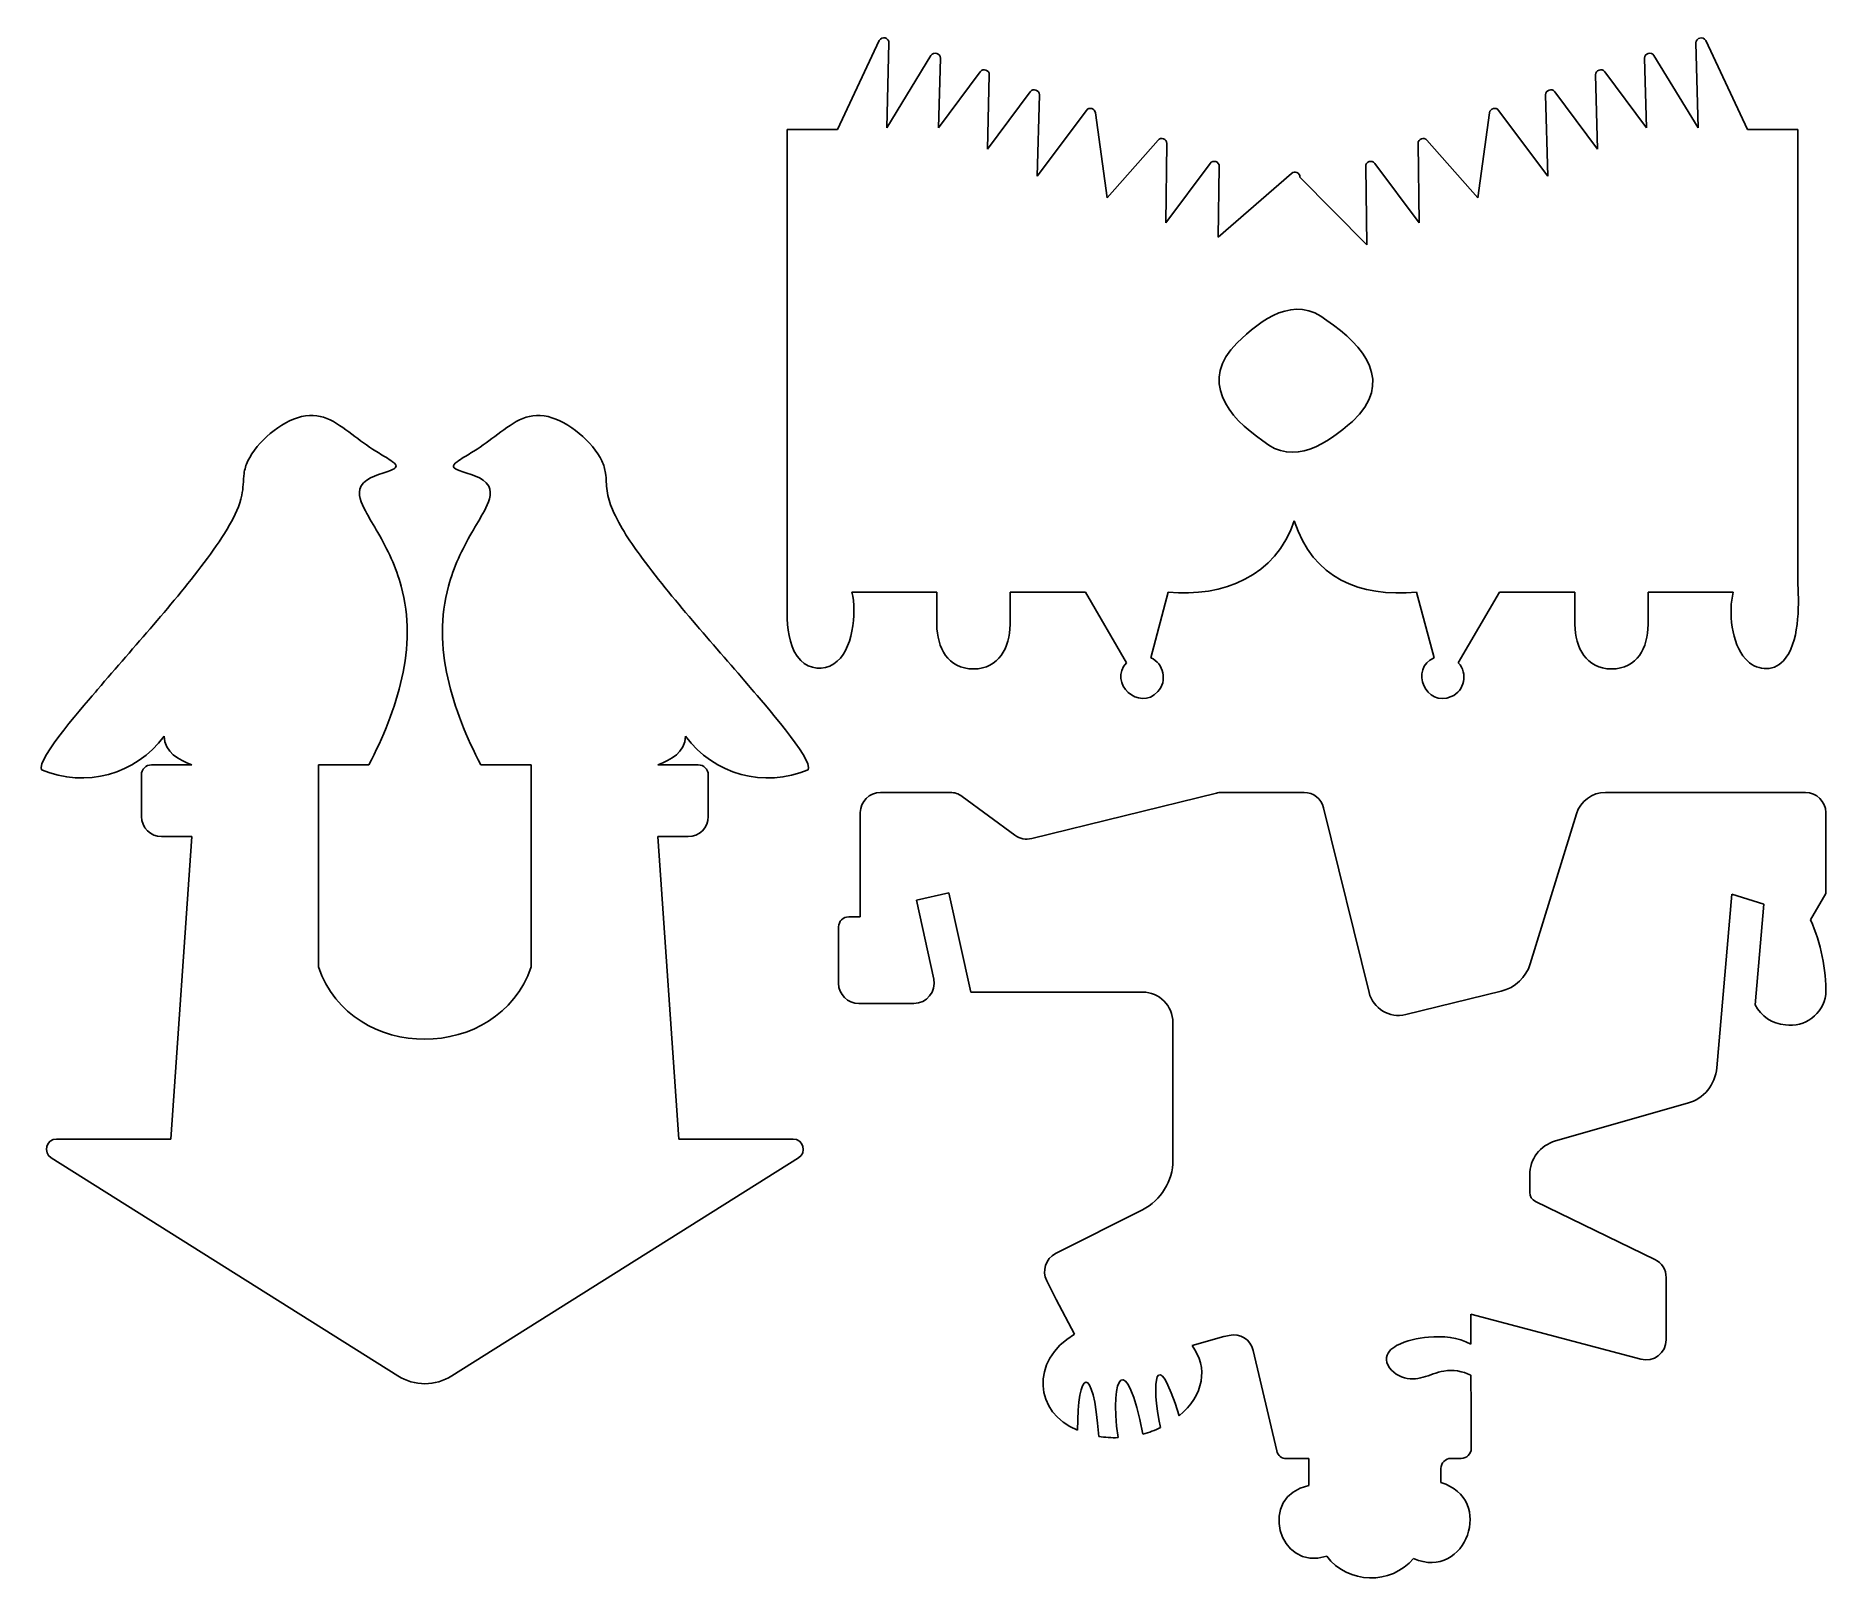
# Model space of a CAD drawing. Header units: millimetres. Extents: x 136 to 314, y 73 to 226.
import ezdxf

# ---------------------------------------------------------------- set-up
doc = ezdxf.new("R2010")
doc.units = ezdxf.units.MM
doc.header["$MEASUREMENT"] = 0
doc.layers.get('0').update_dxf_attribs({"lineweight": 0})

msp = doc.modelspace()

# ---------------------------------------------------------------- linework, layer by layer
at = {"color": 18, "lineweight": 25, "true_color": 0x000000}
for p, q in [((219.91, 225.83), (215.78, 217.04)), ((220.65, 217.22), (220.86, 225.6)), ((300.69, 225.6), (300.91, 217.22)), ((305.78, 217.04), (301.65, 225.83)), ((225.02, 224.36), (220.65, 217.22)), ((225.77, 217.22), (225.95, 224.09)), ((295.61, 224.09), (295.78, 217.22)), ((300.91, 217.22), (296.53, 224.36)), ((229.89, 222.75), (225.77, 217.22)), ((230.6, 215.1), (230.79, 222.44)), ((290.76, 222.44), (290.95, 215.1)), ((295.78, 217.22), (291.66, 222.75)), ((234.84, 220.78), (230.6, 215.1)), ((235.53, 212.41), (235.74, 220.46)), ((285.82, 220.46), (286.03, 212.41)), ((290.95, 215.1), (286.72, 220.78)), ((240.39, 218.93), (235.53, 212.41)), ((242.45, 210.29), (241.28, 218.7)), ((280.27, 218.7), (279.11, 210.29)), ((286.03, 212.41), (281.17, 218.93)), ((215.78, 217.04), (210.78, 217.04)), ((210.78, 217.04), (210.78, 168.62)), ((310.78, 217.04), (305.78, 217.04)), ((310.78, 172.04), (310.78, 217.04)), ((247.48, 215.99), (242.45, 210.29)), ((248.25, 207.81), (248.35, 215.65)), ((273.2, 215.65), (273.31, 207.81)), ((279.11, 210.29), (274.08, 215.99)), ((252.63, 213.69), (248.25, 207.81)), ((253.44, 206.38), (253.53, 213.39)), ((260.68, 212.7), (253.44, 206.38)), ((268.02, 213.39), (268.12, 205.64)), ((273.31, 207.81), (268.92, 213.69)), ((268.12, 205.64), (261.51, 212.33)), ((217.19, 171.26), (225.59, 171.26)), ((225.59, 171.26), (225.59, 168.06)), ((232.84, 168.06), (232.84, 171.26)), ((232.84, 171.26), (240.3, 171.26)), ((240.3, 171.26), (244.37, 164.28)), ((246.75, 164.78), (248.49, 171.26)), ((273.06, 171.26), (274.8, 164.78)), ((277.18, 164.28), (281.26, 171.26)), ((281.26, 171.26), (288.72, 171.26)), ((288.72, 171.26), (288.72, 168.06)), ((295.96, 168.06), (295.96, 171.26)), ((295.96, 171.26), (304.37, 171.26)), ((151.92, 154.19), (147.92, 154.19)), ((164.42, 134.19), (164.42, 154.19)), ((164.42, 154.19), (169.42, 154.19)), ((180.48, 154.19), (185.48, 154.19)), ((185.48, 154.19), (185.48, 134.19)), ((201.99, 154.19), (197.99, 154.19)), ((146.92, 153.19), (146.92, 149.09)), ((202.99, 149.09), (202.99, 153.19)), ((226.92, 151.46), (220.03, 151.46)), ((233.32, 147.23), (228.1, 151.07)), ((253.26, 151.4), (234.98, 146.9)), ((261.92, 151.46), (253.73, 151.46)), ((311.53, 151.46), (291.74, 151.46)), ((218.03, 149.46), (218.03, 139.15)), ((268.35, 131.68), (263.86, 149.93)), ((288.87, 149.34), (284.3, 134.51)), ((313.53, 141.46), (313.53, 149.46)), ((148.92, 147.09), (151.92, 147.09)), ((151.92, 147.09), (149.84, 117.16)), ((200.07, 117.16), (197.99, 147.09)), ((197.99, 147.09), (200.99, 147.09)), ((223.58, 140.81), (226.8, 141.52)), ((225.29, 133), (223.58, 140.81)), ((226.8, 141.52), (228.95, 131.7)), ((302.75, 124.21), (304.23, 141.39)), ((304.23, 141.39), (307.39, 140.42)), ((307.39, 140.42), (306.53, 130.46)), ((312.02, 138.86), (313.53, 141.46)), ((215.88, 138.15), (215.88, 132.58)), ((218.03, 139.15), (216.88, 139.15)), ((228.95, 131.7), (245.95, 131.7)), ((281.43, 131.8), (271.98, 129.48)), ((217.88, 130.58), (223.33, 130.58)), ((248.95, 128.7), (248.95, 115.08)), ((286.78, 116.98), (299.86, 120.71)), ((149.84, 117.16), (138.52, 117.16)), ((211.39, 117.16), (200.07, 117.16)), ((137.99, 115.31), (172.29, 93.74)), ((177.62, 93.74), (211.92, 115.31)), ((284.24, 111.88), (284.24, 113.61)), ((245.93, 110.18), (237.35, 105.83)), ((296.61, 105.26), (284.8, 110.98)), ((236.47, 103.15), (237.41, 101.28)), ((297.74, 97.32), (297.74, 103.46)), ((237.41, 101.28), (239.22, 97.86)), ((278.41, 96.89), (278.41, 99.86)), ((278.41, 99.86), (295.23, 95.39)), ((250.85, 96.73), (254, 97.64)), ((254.01, 97.64), (254.5, 97.75)), ((256.9, 96.26), (259.22, 86.32)), ((278.46, 90.57), (278.41, 93.82)), ((278.46, 86.57), (278.46, 90.57)), ((260.19, 85.55), (262.4, 85.55)), ((262.4, 85.55), (262.4, 82.88)), ((276.46, 85.57), (277.46, 85.57)), ((275.46, 83.18), (275.46, 84.57))]:
    msp.add_line(p, q, dxfattribs=at)
for points in [[(220.86, 225.6), (220.89, 226.13), (220.12, 226.31), (219.91, 225.83)], [(301.65, 225.83), (301.44, 226.31), (300.67, 226.12), (300.69, 225.6)], [(225.95, 224.09), (225.98, 224.59), (225.27, 224.79), (225.02, 224.36)], [(291.66, 222.75), (291.39, 223.14), (290.74, 222.91), (290.76, 222.44)], [(296.53, 224.36), (296.29, 224.8), (295.58, 224.58), (295.61, 224.09)], [(230.79, 222.44), (230.82, 222.92), (230.16, 223.14), (229.89, 222.75)], [(235.74, 220.46), (235.76, 220.94), (235.11, 221.16), (234.84, 220.78)], [(286.72, 220.78), (286.45, 221.17), (285.79, 220.94), (285.82, 220.46)], [(241.28, 218.7), (241.24, 219.13), (240.64, 219.28), (240.39, 218.93)], [(281.17, 218.93), (280.92, 219.28), (280.32, 219.13), (280.27, 218.7)], [(248.35, 215.65), (248.37, 216.11), (247.76, 216.34), (247.48, 215.99)], [(274.08, 215.99), (273.79, 216.34), (273.19, 216.1), (273.2, 215.65)], [(253.53, 213.39), (253.56, 213.86), (252.9, 214.08), (252.63, 213.69)], [(261.51, 212.33), (261.52, 212.75), (260.99, 212.98), (260.68, 212.7)], [(268.92, 213.69), (268.65, 214.08), (268, 213.86), (268.02, 213.39)], [(248.49, 171.26), (253.88, 170.75), (259.19, 172.86), (260.94, 178.33)], [(260.94, 178.33), (262.83, 172.62), (267.38, 170.77), (273.06, 171.26)], [(137.05, 153.69), (141.37, 151.86), (146.37, 153.23), (149.16, 157.01)], [(149.16, 157.01), (149.25, 155.46), (150.59, 154.64), (151.92, 154.19)], [(197.99, 154.19), (199.32, 154.64), (200.66, 155.46), (200.75, 157.01)], [(200.75, 157.01), (203.53, 153.23), (208.54, 151.86), (212.86, 153.69)], [(147.92, 154.19), (147.37, 154.19), (146.92, 153.74), (146.92, 153.19)], [(202.99, 153.19), (202.99, 153.74), (202.54, 154.19), (201.99, 154.19)], [(220.03, 151.46), (218.92, 151.46), (218.03, 150.56), (218.03, 149.46)], [(228.1, 151.07), (227.76, 151.32), (227.34, 151.46), (226.92, 151.46)], [(253.73, 151.46), (253.57, 151.46), (253.41, 151.44), (253.26, 151.4)], [(263.86, 149.93), (263.64, 150.83), (262.84, 151.46), (261.92, 151.46)], [(291.74, 151.46), (290.42, 151.46), (289.26, 150.6), (288.87, 149.34)], [(313.53, 149.46), (313.53, 150.56), (312.63, 151.46), (311.53, 151.46)], [(146.92, 149.09), (146.92, 147.98), (147.82, 147.09), (148.92, 147.09)], [(200.99, 147.09), (202.09, 147.09), (202.99, 147.98), (202.99, 149.09)], [(233.32, 147.23), (233.79, 146.88), (234.4, 146.76), (234.98, 146.9)], [(216.88, 139.15), (216.33, 139.15), (215.88, 138.7), (215.88, 138.15)], [(313.53, 131.46), (313.57, 134), (313.06, 136.53), (312.02, 138.86)], [(164.42, 134.19), (167.72, 124.63), (182.19, 124.69), (185.48, 134.19)], [(223.33, 130.58), (224.59, 130.56), (225.57, 131.78), (225.29, 133)], [(281.43, 131.8), (282.8, 132.14), (283.89, 133.16), (284.3, 134.51)], [(215.88, 132.58), (215.88, 131.47), (216.77, 130.58), (217.88, 130.58)], [(248.95, 128.7), (248.95, 130.36), (247.61, 131.7), (245.95, 131.7)], [(268.35, 131.68), (268.75, 130.07), (270.37, 129.08), (271.98, 129.48)], [(309.53, 128.46), (311.46, 128.18), (313.25, 129.52), (313.53, 131.46)], [(306.53, 130.46), (307.11, 129.31), (308.25, 128.56), (309.53, 128.46)], [(299.86, 120.71), (301.46, 121.16), (302.61, 122.56), (302.75, 124.21)], [(138.52, 117.16), (137.54, 117.19), (137.15, 115.81), (137.99, 115.31)], [(211.92, 115.31), (212.76, 115.81), (212.36, 117.19), (211.39, 117.16)], [(286.78, 116.98), (285.28, 116.55), (284.24, 115.18), (284.24, 113.61)], [(245.93, 110.18), (247.78, 111.11), (248.95, 113.01), (248.95, 115.08)], [(284.24, 111.88), (284.24, 111.5), (284.46, 111.15), (284.8, 110.98)], [(237.35, 105.83), (236.36, 105.34), (235.97, 104.13), (236.47, 103.15)], [(297.74, 103.46), (297.74, 104.23), (297.3, 104.93), (296.61, 105.26)], [(239.22, 97.86), (234.77, 95.22), (235.27, 90.07), (239.52, 88.36)], [(254.01, 97.64), (254.01, 97.64), (254, 97.64), (254, 97.64)], [(256.9, 96.26), (256.65, 97.34), (255.58, 98), (254.5, 97.75)], [(245.99, 87.98), (244.36, 96.33), (242.64, 93.96), (243.52, 87.63)], [(249.58, 89.79), (247.26, 97.24), (246.72, 93), (247.73, 88.62)], [(249.58, 89.79), (251.98, 91.78), (252.49, 94.59), (250.85, 96.73)], [(295.23, 95.39), (296.47, 95.03), (297.76, 96.03), (297.74, 97.32)], [(241.62, 87.75), (241.07, 95.33), (239.47, 94.25), (239.52, 88.36)], [(172.29, 93.74), (173.92, 92.71), (175.99, 92.71), (177.62, 93.74)], [(245.99, 87.98), (246.59, 88.14), (247.18, 88.36), (247.73, 88.62)], [(241.62, 87.75), (242.24, 87.65), (242.87, 87.61), (243.52, 87.63)], [(259.22, 86.32), (259.32, 85.87), (259.73, 85.55), (260.19, 85.55)], [(276.46, 85.57), (275.91, 85.57), (275.46, 85.12), (275.46, 84.57)], [(277.46, 85.57), (278.01, 85.57), (278.46, 86.02), (278.46, 86.57)], [(262.4, 82.88), (257.36, 81.96), (259.3, 74.31), (264.17, 75.9)], [(272.76, 75.66), (277.94, 73.43), (280.88, 81.6), (275.46, 83.18)], [(264.17, 75.9), (266.26, 73.14), (270.51, 73.03), (272.76, 75.66)]]:
    msp.add_open_spline(points, degree=3, dxfattribs=at)
for points, knots in [([(264.16, 198.15), (261.03, 200.75), (257.64, 198.27), (255.31, 195.92), (251.56, 192.28), (254.34, 188.59), (257.86, 186.25), (260.87, 183.65), (264.28, 186.03), (266.7, 188.16), (270.86, 191.97), (267.9, 195.66), (264.16, 198.15)], [0, 0, 0, 0, 1, 1, 1, 2, 2, 2, 3, 3, 3, 4, 4, 4, 4]), ([(169.42, 154.19), (172.2, 159.56), (174.28, 165.85), (172.61, 171.87), (172.11, 173.74), (171.27, 175.49), (170.31, 177.16), (169.9, 177.88), (169.46, 178.59), (169.07, 179.33), (168.71, 180.06), (168.22, 180.98), (168.64, 181.78), (169.2, 182.7), (170.63, 182.94), (171.57, 183.31), (172.13, 183.52), (172.36, 183.74), (171.75, 184.18), (171.32, 184.49), (170.85, 184.75), (170.4, 185.04), (169.58, 185.55), (168.79, 186.1), (168.02, 186.67), (166.44, 187.85), (164.88, 189.19), (162.76, 188.64), (160.7, 188.13), (158.35, 186.16), (157.44, 184.25), (157.26, 183.85), (157.13, 183.43), (157.07, 183), (156.98, 182.29), (157, 181.57), (156.85, 180.87), (156.63, 179.82), (156.16, 178.85), (155.64, 177.93), (154.99, 176.78), (154.23, 175.7), (153.45, 174.63), (150.07, 170.11), (146.25, 165.94), (142.59, 161.65), (141.63, 160.48), (136.47, 154.73), (137.05, 153.69)], [0, 0, 0, 0, 1, 1, 1, 2, 2, 2, 3, 3, 3, 4, 4, 4, 5, 5, 5, 6, 6, 6, 7, 7, 7, 8, 8, 8, 9, 9, 9, 10, 10, 10, 11, 11, 11, 12, 12, 12, 13, 13, 13, 14, 14, 14, 15, 15, 15, 16, 16, 16, 16]), ([(212.86, 153.69), (213.44, 154.72), (208.21, 160.55), (207.31, 161.65), (203.65, 165.94), (199.84, 170.11), (196.46, 174.63), (195.35, 176.15), (194.25, 177.71), (193.51, 179.45), (193.26, 180.04), (193.07, 180.67), (192.98, 181.31), (192.9, 181.88), (192.91, 182.47), (192.83, 183.04), (192.77, 183.46), (192.64, 183.87), (192.47, 184.25), (191.55, 186.16), (189.2, 188.13), (187.14, 188.64), (185.03, 189.19), (183.47, 187.85), (181.88, 186.67), (181.11, 186.1), (180.32, 185.55), (179.51, 185.04), (179.06, 184.75), (178.59, 184.49), (178.15, 184.18), (177.58, 183.76), (177.73, 183.54), (178.34, 183.31), (179.28, 182.94), (180.73, 182.7), (181.27, 181.76), (181.68, 180.97), (181.2, 180.05), (180.84, 179.33), (180.45, 178.59), (180.01, 177.88), (179.6, 177.16), (178.63, 175.49), (177.8, 173.74), (177.3, 171.87), (175.62, 165.85), (177.71, 159.56), (180.48, 154.19)], [0, 0, 0, 0, 1, 1, 1, 2, 2, 2, 3, 3, 3, 4, 4, 4, 5, 5, 5, 6, 6, 6, 7, 7, 7, 8, 8, 8, 9, 9, 9, 10, 10, 10, 11, 11, 11, 12, 12, 12, 13, 13, 13, 14, 14, 14, 15, 15, 15, 16, 16, 16, 16]), ([(304.37, 171.26), (303.87, 169.34), (304.22, 166.18), (305.58, 164.67), (306.58, 163.53), (308.27, 163.32), (309.34, 164.48), (310.93, 166.22), (310.87, 169.79), (310.78, 172.04)], [0, 0, 0, 0, 1, 1, 1, 2, 2, 2, 3, 3, 3, 3]), ([(210.78, 168.62), (210.89, 167.19), (211.09, 165.59), (212.14, 164.51), (212.99, 163.64), (214.41, 163.5), (215.42, 164.18), (217.3, 165.38), (217.71, 169.26), (217.19, 171.26)], [0, 0, 0, 0, 1, 1, 1, 2, 2, 2, 3, 3, 3, 3]), ([(225.59, 168.06), (225.62, 165.76), (226.68, 163.71), (229.22, 163.67), (231.76, 163.71), (232.81, 165.76), (232.84, 168.06)], [0, 0, 0, 0, 1, 1, 1, 2, 2, 2, 2]), ([(288.72, 168.06), (288.75, 165.76), (289.8, 163.71), (292.34, 163.67), (294.88, 163.71), (295.93, 165.76), (295.96, 168.06)], [0, 0, 0, 0, 1, 1, 1, 2, 2, 2, 2]), ([(244.37, 164.28), (242.5, 162.31), (245.63, 159.41), (247.45, 161.44), (248.43, 162.46), (248.05, 164.23), (246.75, 164.78)], [0, 0, 0, 0, 1, 1, 1, 2, 2, 2, 2]), ([(274.8, 164.78), (272.3, 163.72), (274.01, 159.81), (276.49, 160.94), (277.79, 161.48), (278.16, 163.26), (277.18, 164.28)], [0, 0, 0, 0, 1, 1, 1, 2, 2, 2, 2]), ([(278.41, 93.82), (277.59, 94.19), (276.66, 94.39), (275.76, 94.22), (274.3, 93.95), (273.12, 93.02), (271.57, 93.64), (270.86, 93.93), (270.14, 94.54), (270.07, 95.34), (270.03, 95.98), (270.56, 96.46), (271.08, 96.74), (272.05, 97.25), (273.15, 97.45), (274.23, 97.57), (275.65, 97.7), (277.14, 97.58), (278.41, 96.89)], [0, 0, 0, 0, 1, 1, 1, 2, 2, 2, 3, 3, 3, 4, 4, 4, 5, 5, 5, 6, 6, 6, 6])]:
    msp.add_open_spline(points, degree=3, knots=knots, dxfattribs=at)

doc.saveas('drawing.dxf')
